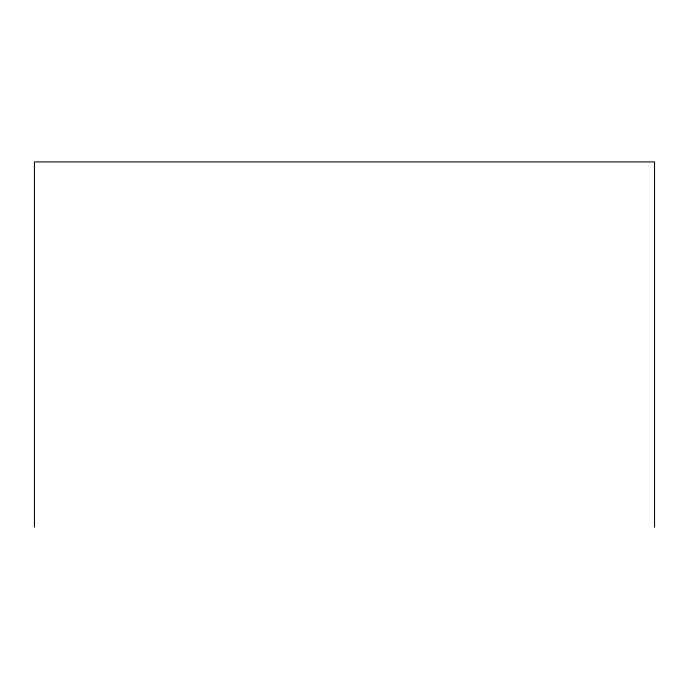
<?xml version="1.0" encoding="UTF-8"?>
<svg xmlns="http://www.w3.org/2000/svg" width="689" height="689" viewBox="0 0 689 689"><rect width="100%" height="100%" fill="white"/><g stroke="black" fill="none" stroke-linecap="round" stroke-linejoin="round"><path stroke-width="1.03" d="M654.55 527.085L654.55 161.915L34.45 161.915L34.45 527.085"/></g></svg>
